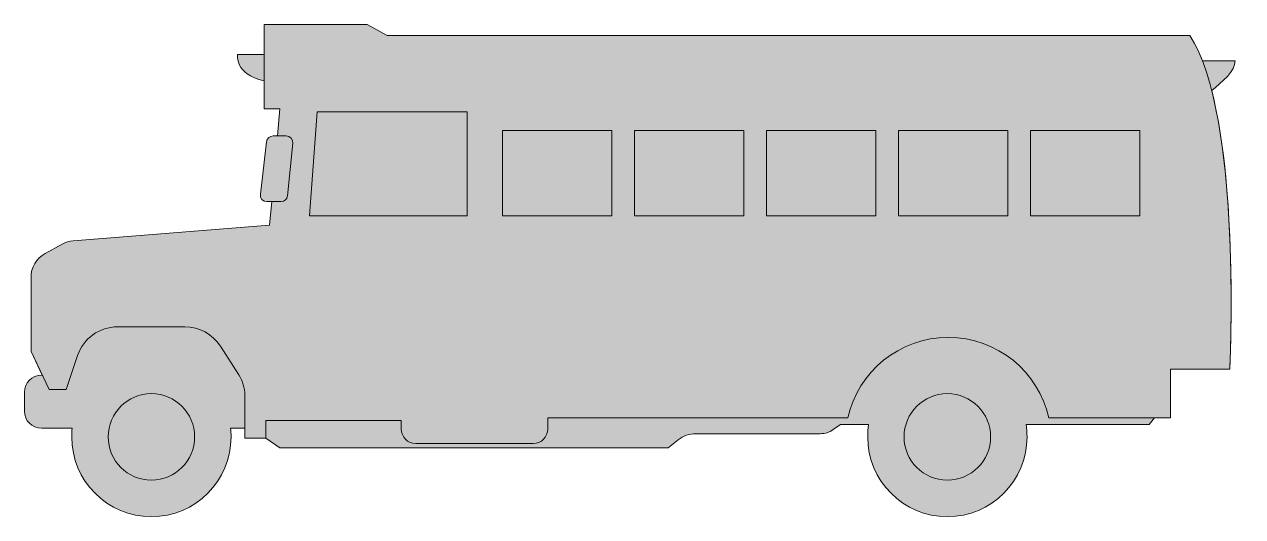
# Model space of a CAD drawing. Header units: inches. Extents: x -0.79 to 4.83, y -3.15 to -0.88.
import ezdxf

# ---------------------------------------------------------------- set-up
doc = ezdxf.new("R2010")
doc.units = ezdxf.units.IN
doc.header["$MEASUREMENT"] = 0
doc.layers.add('Bus', color=7, linetype='Continuous', lineweight=0)

msp = doc.modelspace()

# ---------------------------------------------------------------- hatches: boundary and pattern name
at = {"layer": 'Bus', "true_color": 0x040e0d, "transparency": 33554687}
h = msp.add_hatch(color=108, dxfattribs=at)
h.dxf.hatch_style = 2
edge = h.paths.add_edge_path()
edge.add_spline(control_points=[(4.7972, -1.0452), (4.7972, -1.0452), (4.6465, -1.0452), (4.6465, -1.0452), (4.6295, -1.001), (4.6104, -0.9615), (4.5888, -0.9282), (4.5888, -0.9282), (0.8876, -0.9282), (0.8876, -0.9282), (0.8876, -0.9282), (0.7957, -0.8769), (0.7957, -0.8769), (0.7957, -0.8769), (0.3203, -0.8769), (0.3203, -0.8769), (0.3203, -0.8769), (0.3203, -1.0164), (0.3203, -1.0164), (0.3203, -1.0164), (0.1978, -1.0164), (0.1978, -1.0164), (0.1978, -1.0164), (0.1816, -1.1067), (0.3203, -1.1366), (0.3203, -1.1366), (0.3203, -1.2659), (0.3203, -1.2659), (0.3203, -1.2659), (0.3932, -1.2659), (0.3932, -1.2659), (0.3932, -1.2659), (0.3821, -1.391), (0.3821, -1.391), (0.3821, -1.391), (0.3614, -1.391), (0.3614, -1.391), (0.3462, -1.391), (0.3333, -1.4024), (0.3315, -1.4176), (0.3315, -1.4176), (0.3027, -1.6599), (0.3027, -1.6599), (0.3006, -1.6778), (0.3146, -1.6936), (0.3326, -1.6936), (0.3326, -1.6936), (0.355, -1.6936), (0.355, -1.6936), (0.355, -1.6936), (0.3454, -1.8021), (0.3454, -1.8021), (0.3454, -1.8021), (-0.5603, -1.8742), (-0.5603, -1.8742), (-0.5781, -1.8756), (-0.5954, -1.8808), (-0.6111, -1.8894), (-0.6111, -1.8894), (-0.6891, -1.9321), (-0.6891, -1.9321), (-0.7296, -1.9544), (-0.7548, -1.9969), (-0.7548, -2.0432), (-0.7548, -2.0432), (-0.7548, -2.3842), (-0.7548, -2.3842), (-0.7548, -2.3842), (-0.7029, -2.4931), (-0.7029, -2.4931), (-0.7029, -2.4931), (-0.7062, -2.4931), (-0.7062, -2.4931), (-0.75, -2.4931), (-0.7854, -2.5286), (-0.7854, -2.5724), (-0.7854, -2.5724), (-0.7854, -2.6588), (-0.7854, -2.6588), (-0.7854, -2.7026), (-0.75, -2.738), (-0.7062, -2.738), (-0.7062, -2.738), (-0.5649, -2.738), (-0.5649, -2.738), (-0.5663, -2.7511), (-0.5671, -2.7644), (-0.5671, -2.7779), (-0.5671, -2.9808), (-0.4026, -3.1453), (-0.1997, -3.1453), (0.0032, -3.1453), (0.1677, -2.9808), (0.1677, -2.7779), (0.1677, -2.7644), (0.1669, -2.7511), (0.1655, -2.738), (0.1655, -2.738), (0.2311, -2.738), (0.2311, -2.738), (0.2311, -2.738), (0.2311, -2.784), (0.2311, -2.784), (0.2311, -2.784), (0.3284, -2.784), (0.3284, -2.784), (0.3284, -2.784), (0.3923, -2.8281), (0.3923, -2.8281), (0.3923, -2.8281), (2.1824, -2.8281), (2.1824, -2.8281), (2.1824, -2.8281), (2.2292, -2.7914), (2.2292, -2.7914), (2.2525, -2.7732), (2.2813, -2.7633), (2.3109, -2.7633), (2.3109, -2.7633), (2.8843, -2.7633), (2.8843, -2.7633), (2.9056, -2.7633), (2.9265, -2.7566), (2.944, -2.7443), (2.944, -2.7443), (2.9783, -2.72), (2.9783, -2.72), (2.9783, -2.72), (3.1076, -2.72), (3.1076, -2.72), (3.1046, -2.7389), (3.1031, -2.7582), (3.1031, -2.7779), (3.1031, -2.9808), (3.2675, -3.1453), (3.4704, -3.1453), (3.6733, -3.1453), (3.8378, -2.9808), (3.8378, -2.7779), (3.8378, -2.7582), (3.8362, -2.7389), (3.8332, -2.72), (3.8332, -2.72), (4.401, -2.72), (4.401, -2.72), (4.401, -2.72), (4.4258, -2.6894), (4.4258, -2.6894), (4.4258, -2.6894), (4.4997, -2.6894), (4.4997, -2.6894), (4.4997, -2.6894), (4.4997, -2.4652), (4.4997, -2.4652), (4.4997, -2.4652), (4.7725, -2.4652), (4.7725, -2.4652), (4.7725, -2.4652), (4.8133, -1.6684), (4.6892, -1.1814), (4.7356, -1.146), (4.7995, -1.089), (4.7972, -1.0452)], knot_values=[0, 0, 0, 0, 1, 1, 1, 2, 2, 2, 3, 3, 3, 4, 4, 4, 5, 5, 5, 6, 6, 6, 7, 7, 7, 8, 8, 8, 9, 9, 9, 10, 10, 10, 11, 11, 11, 12, 12, 12, 13, 13, 13, 14, 14, 14, 15, 15, 15, 16, 16, 16, 17, 17, 17, 18, 18, 18, 19, 19, 19, 20, 20, 20, 21, 21, 21, 22, 22, 22, 23, 23, 23, 24, 24, 24, 25, 25, 25, 26, 26, 26, 27, 27, 27, 28, 28, 28, 29, 29, 29, 30, 30, 30, 31, 31, 31, 32, 32, 32, 33, 33, 33, 34, 34, 34, 35, 35, 35, 36, 36, 36, 37, 37, 37, 38, 38, 38, 39, 39, 39, 40, 40, 40, 41, 41, 41, 42, 42, 42, 43, 43, 43, 44, 44, 44, 45, 45, 45, 46, 46, 46, 47, 47, 47, 48, 48, 48, 49, 49, 49, 50, 50, 50, 51, 51, 51, 52, 52, 52, 53, 53, 53, 54, 54, 54, 54], degree=3, periodic=0)
at = {"layer": 'Bus', "true_color": 0xffab00, "transparency": 33554687}
h = msp.add_hatch(color=40, dxfattribs=at)
h.dxf.hatch_style = 2
edge = h.paths.add_edge_path()
edge.add_spline(control_points=[(4.3578, -1.3658), (4.3578, -1.3658), (3.8536, -1.3658), (3.8536, -1.3658), (3.8536, -1.3658), (3.8536, -1.7584), (3.8536, -1.7584), (3.8536, -1.7584), (4.3578, -1.7584), (4.3578, -1.7584), (4.3578, -1.7584), (4.3578, -1.3658), (4.3578, -1.3658)], knot_values=[0, 0, 0, 0, 1, 1, 1, 2, 2, 2, 3, 3, 3, 4, 4, 4, 4], degree=3, periodic=0)
edge = h.paths.add_edge_path()
edge.add_spline(control_points=[(3.7491, -1.3658), (3.7491, -1.3658), (3.2449, -1.3658), (3.2449, -1.3658), (3.2449, -1.3658), (3.2449, -1.7584), (3.2449, -1.7584), (3.2449, -1.7584), (3.7491, -1.7584), (3.7491, -1.7584), (3.7491, -1.7584), (3.7491, -1.3658), (3.7491, -1.3658)], knot_values=[0, 0, 0, 0, 1, 1, 1, 2, 2, 2, 3, 3, 3, 4, 4, 4, 4], degree=3, periodic=0)
edge = h.paths.add_edge_path()
edge.add_spline(control_points=[(3.1404, -1.3658), (3.1404, -1.3658), (2.6362, -1.3658), (2.6362, -1.3658), (2.6362, -1.3658), (2.6362, -1.7584), (2.6362, -1.7584), (2.6362, -1.7584), (3.1404, -1.7584), (3.1404, -1.7584), (3.1404, -1.7584), (3.1404, -1.3658), (3.1404, -1.3658)], knot_values=[0, 0, 0, 0, 1, 1, 1, 2, 2, 2, 3, 3, 3, 4, 4, 4, 4], degree=3, periodic=0)
edge = h.paths.add_edge_path()
edge.add_spline(control_points=[(2.5317, -1.3658), (2.5317, -1.3658), (2.0275, -1.3658), (2.0275, -1.3658), (2.0275, -1.3658), (2.0275, -1.7584), (2.0275, -1.7584), (2.0275, -1.7584), (2.5317, -1.7584), (2.5317, -1.7584), (2.5317, -1.7584), (2.5317, -1.3658), (2.5317, -1.3658)], knot_values=[0, 0, 0, 0, 1, 1, 1, 2, 2, 2, 3, 3, 3, 4, 4, 4, 4], degree=3, periodic=0)
edge = h.paths.add_edge_path()
edge.add_spline(control_points=[(1.923, -1.3658), (1.923, -1.3658), (1.4188, -1.3658), (1.4188, -1.3658), (1.4188, -1.3658), (1.4188, -1.7584), (1.4188, -1.7584), (1.4188, -1.7584), (1.923, -1.7584), (1.923, -1.7584), (1.923, -1.7584), (1.923, -1.3658), (1.923, -1.3658)], knot_values=[0, 0, 0, 0, 1, 1, 1, 2, 2, 2, 3, 3, 3, 4, 4, 4, 4], degree=3, periodic=0)
edge = h.paths.add_edge_path()
edge.add_spline(control_points=[(1.2567, -1.2794), (1.2567, -1.2794), (0.5652, -1.2794), (0.5652, -1.2794), (0.5652, -1.2794), (0.5292, -1.7584), (0.5292, -1.7584), (0.5292, -1.7584), (1.2567, -1.7584), (1.2567, -1.7584), (1.2567, -1.7584), (1.2567, -1.2794), (1.2567, -1.2794)], knot_values=[0, 0, 0, 0, 1, 1, 1, 2, 2, 2, 3, 3, 3, 4, 4, 4, 4], degree=3, periodic=0)
edge = h.paths.add_edge_path()
edge.add_spline(control_points=[(4.7725, -2.4652), (4.7725, -2.4652), (4.4997, -2.4652), (4.4997, -2.4652), (4.4997, -2.4652), (4.4997, -2.6894), (4.4997, -2.6894), (4.4997, -2.6894), (3.9384, -2.6894), (3.9384, -2.6894), (3.8905, -2.4776), (3.7012, -2.3193), (3.4748, -2.3193), (3.2485, -2.3193), (3.0592, -2.4776), (3.0113, -2.6894), (3.0113, -2.6894), (1.6277, -2.6894), (1.6277, -2.6894), (1.6277, -2.6894), (1.6277, -2.7416), (1.6277, -2.7416), (1.6277, -2.7784), (1.5979, -2.8083), (1.5611, -2.8083), (1.5611, -2.8083), (1.019, -2.8083), (1.019, -2.8083), (0.9822, -2.8083), (0.9524, -2.7784), (0.9524, -2.7416), (0.9524, -2.7416), (0.9524, -2.7029), (0.9524, -2.7029), (0.9524, -2.7029), (0.3284, -2.7029), (0.3284, -2.7029), (0.3284, -2.7029), (0.3284, -2.784), (0.3284, -2.784), (0.3284, -2.784), (0.2311, -2.784), (0.2311, -2.784), (0.2311, -2.784), (0.2311, -2.5863), (0.2311, -2.5863), (0.2311, -2.5531), (0.2216, -2.5206), (0.2036, -2.4926), (0.2036, -2.4926), (0.1182, -2.3597), (0.1182, -2.3597), (0.0825, -2.3043), (0.0211, -2.2707), (-0.0448, -2.2707), (-0.0448, -2.2707), (-0.3562, -2.2707), (-0.3562, -2.2707), (-0.4394, -2.2707), (-0.5134, -2.3239), (-0.5399, -2.4027), (-0.5399, -2.4027), (-0.5927, -2.5598), (-0.5927, -2.5598), (-0.5927, -2.5598), (-0.6711, -2.5598), (-0.6711, -2.5598), (-0.6711, -2.5598), (-0.7548, -2.3842), (-0.7548, -2.3842), (-0.7548, -2.3842), (-0.7548, -2.0432), (-0.7548, -2.0432), (-0.7548, -1.9969), (-0.7296, -1.9544), (-0.6891, -1.9321), (-0.6891, -1.9321), (-0.6111, -1.8894), (-0.6111, -1.8894), (-0.5954, -1.8808), (-0.5781, -1.8756), (-0.5603, -1.8742), (-0.5603, -1.8742), (0.3454, -1.8021), (0.3454, -1.8021), (0.3454, -1.8021), (0.355, -1.6936), (0.355, -1.6936), (0.355, -1.6936), (0.3986, -1.6936), (0.3986, -1.6936), (0.4141, -1.6936), (0.4271, -1.6818), (0.4286, -1.6663), (0.4286, -1.6663), (0.4519, -1.424), (0.4519, -1.424), (0.4536, -1.4063), (0.4397, -1.391), (0.4219, -1.391), (0.4219, -1.391), (0.3821, -1.391), (0.3821, -1.391), (0.3821, -1.391), (0.3932, -1.2659), (0.3932, -1.2659), (0.3932, -1.2659), (0.3203, -1.2659), (0.3203, -1.2659), (0.3203, -1.2659), (0.3203, -0.8769), (0.3203, -0.8769), (0.3203, -0.8769), (0.7957, -0.8769), (0.7957, -0.8769), (0.7957, -0.8769), (0.8876, -0.9282), (0.8876, -0.9282), (0.8876, -0.9282), (4.5888, -0.9282), (4.5888, -0.9282), (4.832, -1.3037), (4.7725, -2.4652), (4.7725, -2.4652)], knot_values=[0, 0, 0, 0, 1, 1, 1, 2, 2, 2, 3, 3, 3, 4, 4, 4, 5, 5, 5, 6, 6, 6, 7, 7, 7, 8, 8, 8, 9, 9, 9, 10, 10, 10, 11, 11, 11, 12, 12, 12, 13, 13, 13, 14, 14, 14, 15, 15, 15, 16, 16, 16, 17, 17, 17, 18, 18, 18, 19, 19, 19, 20, 20, 20, 21, 21, 21, 22, 22, 22, 23, 23, 23, 24, 24, 24, 25, 25, 25, 26, 26, 26, 27, 27, 27, 28, 28, 28, 29, 29, 29, 30, 30, 30, 31, 31, 31, 32, 32, 32, 33, 33, 33, 34, 34, 34, 35, 35, 35, 36, 36, 36, 37, 37, 37, 38, 38, 38, 39, 39, 39, 40, 40, 40, 41, 41, 41, 41], degree=3, periodic=0)
edge = h.paths.add_edge_path()
edge.add_spline(control_points=[(3.4704, -2.5785), (3.3603, -2.5785), (3.271, -2.6677), (3.271, -2.7779), (3.271, -2.888), (3.3603, -2.9773), (3.4704, -2.9773), (3.5806, -2.9773), (3.6699, -2.888), (3.6699, -2.7779), (3.6699, -2.6677), (3.5806, -2.5785), (3.4704, -2.5785)], knot_values=[0, 0, 0, 0, 1, 1, 1, 2, 2, 2, 3, 3, 3, 4, 4, 4, 4], degree=3, periodic=0)
edge = h.paths.add_edge_path()
edge.add_spline(control_points=[(-0.0003, -2.7779), (-0.0003, -2.888), (-0.0896, -2.9773), (-0.1997, -2.9773), (-0.3098, -2.9773), (-0.3991, -2.888), (-0.3991, -2.7779), (-0.3991, -2.6677), (-0.3098, -2.5785), (-0.1997, -2.5785), (-0.0896, -2.5785), (-0.0003, -2.6677), (-0.0003, -2.7779)], knot_values=[0, 0, 0, 0, 1, 1, 1, 2, 2, 2, 3, 3, 3, 4, 4, 4, 4], degree=3, periodic=0)

# ---------------------------------------------------------------- linework, layer by layer
at = {"layer": 'Bus'}
for points, knots in [([(4.7972, -1.0452), (4.7972, -1.0452), (4.6465, -1.0452), (4.6465, -1.0452), (4.6295, -1.001), (4.6104, -0.9615), (4.5888, -0.9282), (4.5888, -0.9282), (0.8876, -0.9282), (0.8876, -0.9282), (0.8876, -0.9282), (0.7957, -0.8769), (0.7957, -0.8769), (0.7957, -0.8769), (0.3203, -0.8769), (0.3203, -0.8769), (0.3203, -0.8769), (0.3203, -1.0164), (0.3203, -1.0164), (0.3203, -1.0164), (0.1978, -1.0164), (0.1978, -1.0164), (0.1978, -1.0164), (0.1816, -1.1067), (0.3203, -1.1366), (0.3203, -1.1366), (0.3203, -1.2659), (0.3203, -1.2659), (0.3203, -1.2659), (0.3932, -1.2659), (0.3932, -1.2659), (0.3932, -1.2659), (0.3821, -1.391), (0.3821, -1.391), (0.3821, -1.391), (0.3614, -1.391), (0.3614, -1.391), (0.3462, -1.391), (0.3333, -1.4024), (0.3315, -1.4176), (0.3315, -1.4176), (0.3027, -1.6599), (0.3027, -1.6599), (0.3006, -1.6778), (0.3146, -1.6936), (0.3326, -1.6936), (0.3326, -1.6936), (0.355, -1.6936), (0.355, -1.6936), (0.355, -1.6936), (0.3454, -1.8021), (0.3454, -1.8021), (0.3454, -1.8021), (-0.5603, -1.8742), (-0.5603, -1.8742), (-0.5781, -1.8756), (-0.5954, -1.8808), (-0.6111, -1.8894), (-0.6111, -1.8894), (-0.6891, -1.9321), (-0.6891, -1.9321), (-0.7296, -1.9544), (-0.7548, -1.9969), (-0.7548, -2.0432), (-0.7548, -2.0432), (-0.7548, -2.3842), (-0.7548, -2.3842), (-0.7548, -2.3842), (-0.7029, -2.4931), (-0.7029, -2.4931), (-0.7029, -2.4931), (-0.7062, -2.4931), (-0.7062, -2.4931), (-0.75, -2.4931), (-0.7854, -2.5286), (-0.7854, -2.5724), (-0.7854, -2.5724), (-0.7854, -2.6588), (-0.7854, -2.6588), (-0.7854, -2.7026), (-0.75, -2.738), (-0.7062, -2.738), (-0.7062, -2.738), (-0.5649, -2.738), (-0.5649, -2.738), (-0.5663, -2.7511), (-0.5671, -2.7644), (-0.5671, -2.7779), (-0.5671, -2.9808), (-0.4026, -3.1453), (-0.1997, -3.1453), (0.0032, -3.1453), (0.1677, -2.9808), (0.1677, -2.7779), (0.1677, -2.7644), (0.1669, -2.7511), (0.1655, -2.738), (0.1655, -2.738), (0.2311, -2.738), (0.2311, -2.738), (0.2311, -2.738), (0.2311, -2.784), (0.2311, -2.784), (0.2311, -2.784), (0.3284, -2.784), (0.3284, -2.784), (0.3284, -2.784), (0.3923, -2.8281), (0.3923, -2.8281), (0.3923, -2.8281), (2.1824, -2.8281), (2.1824, -2.8281), (2.1824, -2.8281), (2.2292, -2.7914), (2.2292, -2.7914), (2.2525, -2.7732), (2.2813, -2.7633), (2.3109, -2.7633), (2.3109, -2.7633), (2.8843, -2.7633), (2.8843, -2.7633), (2.9056, -2.7633), (2.9265, -2.7566), (2.944, -2.7443), (2.944, -2.7443), (2.9783, -2.72), (2.9783, -2.72), (2.9783, -2.72), (3.1076, -2.72), (3.1076, -2.72), (3.1046, -2.7389), (3.1031, -2.7582), (3.1031, -2.7779), (3.1031, -2.9808), (3.2675, -3.1453), (3.4704, -3.1453), (3.6733, -3.1453), (3.8378, -2.9808), (3.8378, -2.7779), (3.8378, -2.7582), (3.8362, -2.7389), (3.8332, -2.72), (3.8332, -2.72), (4.401, -2.72), (4.401, -2.72), (4.401, -2.72), (4.4258, -2.6894), (4.4258, -2.6894), (4.4258, -2.6894), (4.4997, -2.6894), (4.4997, -2.6894), (4.4997, -2.6894), (4.4997, -2.4652), (4.4997, -2.4652), (4.4997, -2.4652), (4.7725, -2.4652), (4.7725, -2.4652), (4.7725, -2.4652), (4.8133, -1.6684), (4.6892, -1.1814), (4.7356, -1.146), (4.7995, -1.089), (4.7972, -1.0452)], [0, 0, 0, 0, 1, 1, 1, 2, 2, 2, 3, 3, 3, 4, 4, 4, 5, 5, 5, 6, 6, 6, 7, 7, 7, 8, 8, 8, 9, 9, 9, 10, 10, 10, 11, 11, 11, 12, 12, 12, 13, 13, 13, 14, 14, 14, 15, 15, 15, 16, 16, 16, 17, 17, 17, 18, 18, 18, 19, 19, 19, 20, 20, 20, 21, 21, 21, 22, 22, 22, 23, 23, 23, 24, 24, 24, 25, 25, 25, 26, 26, 26, 27, 27, 27, 28, 28, 28, 29, 29, 29, 30, 30, 30, 31, 31, 31, 32, 32, 32, 33, 33, 33, 34, 34, 34, 35, 35, 35, 36, 36, 36, 37, 37, 37, 38, 38, 38, 39, 39, 39, 40, 40, 40, 41, 41, 41, 42, 42, 42, 43, 43, 43, 44, 44, 44, 45, 45, 45, 46, 46, 46, 47, 47, 47, 48, 48, 48, 49, 49, 49, 50, 50, 50, 51, 51, 51, 52, 52, 52, 53, 53, 53, 54, 54, 54, 54]), ([(4.7725, -2.4652), (4.7725, -2.4652), (4.4997, -2.4652), (4.4997, -2.4652), (4.4997, -2.4652), (4.4997, -2.6894), (4.4997, -2.6894), (4.4997, -2.6894), (3.9384, -2.6894), (3.9384, -2.6894), (3.8905, -2.4776), (3.7012, -2.3193), (3.4748, -2.3193), (3.2485, -2.3193), (3.0592, -2.4776), (3.0113, -2.6894), (3.0113, -2.6894), (1.6277, -2.6894), (1.6277, -2.6894), (1.6277, -2.6894), (1.6277, -2.7416), (1.6277, -2.7416), (1.6277, -2.7784), (1.5979, -2.8083), (1.5611, -2.8083), (1.5611, -2.8083), (1.019, -2.8083), (1.019, -2.8083), (0.9822, -2.8083), (0.9524, -2.7784), (0.9524, -2.7416), (0.9524, -2.7416), (0.9524, -2.7029), (0.9524, -2.7029), (0.9524, -2.7029), (0.3284, -2.7029), (0.3284, -2.7029), (0.3284, -2.7029), (0.3284, -2.784), (0.3284, -2.784), (0.3284, -2.784), (0.2311, -2.784), (0.2311, -2.784), (0.2311, -2.784), (0.2311, -2.5863), (0.2311, -2.5863), (0.2311, -2.5531), (0.2216, -2.5206), (0.2036, -2.4926), (0.2036, -2.4926), (0.1182, -2.3597), (0.1182, -2.3597), (0.0825, -2.3043), (0.0211, -2.2707), (-0.0448, -2.2707), (-0.0448, -2.2707), (-0.3562, -2.2707), (-0.3562, -2.2707), (-0.4394, -2.2707), (-0.5134, -2.3239), (-0.5399, -2.4027), (-0.5399, -2.4027), (-0.5927, -2.5598), (-0.5927, -2.5598), (-0.5927, -2.5598), (-0.6711, -2.5598), (-0.6711, -2.5598), (-0.6711, -2.5598), (-0.7548, -2.3842), (-0.7548, -2.3842), (-0.7548, -2.3842), (-0.7548, -2.0432), (-0.7548, -2.0432), (-0.7548, -1.9969), (-0.7296, -1.9544), (-0.6891, -1.9321), (-0.6891, -1.9321), (-0.6111, -1.8894), (-0.6111, -1.8894), (-0.5954, -1.8808), (-0.5781, -1.8756), (-0.5603, -1.8742), (-0.5603, -1.8742), (0.3454, -1.8021), (0.3454, -1.8021), (0.3454, -1.8021), (0.355, -1.6936), (0.355, -1.6936), (0.355, -1.6936), (0.3986, -1.6936), (0.3986, -1.6936), (0.4141, -1.6936), (0.4271, -1.6818), (0.4286, -1.6663), (0.4286, -1.6663), (0.4519, -1.424), (0.4519, -1.424), (0.4536, -1.4063), (0.4397, -1.391), (0.4219, -1.391), (0.4219, -1.391), (0.3821, -1.391), (0.3821, -1.391), (0.3821, -1.391), (0.3932, -1.2659), (0.3932, -1.2659), (0.3932, -1.2659), (0.3203, -1.2659), (0.3203, -1.2659), (0.3203, -1.2659), (0.3203, -0.8769), (0.3203, -0.8769), (0.3203, -0.8769), (0.7957, -0.8769), (0.7957, -0.8769), (0.7957, -0.8769), (0.8876, -0.9282), (0.8876, -0.9282), (0.8876, -0.9282), (4.5888, -0.9282), (4.5888, -0.9282), (4.832, -1.3037), (4.7725, -2.4652), (4.7725, -2.4652)], [0, 0, 0, 0, 1, 1, 1, 2, 2, 2, 3, 3, 3, 4, 4, 4, 5, 5, 5, 6, 6, 6, 7, 7, 7, 8, 8, 8, 9, 9, 9, 10, 10, 10, 11, 11, 11, 12, 12, 12, 13, 13, 13, 14, 14, 14, 15, 15, 15, 16, 16, 16, 17, 17, 17, 18, 18, 18, 19, 19, 19, 20, 20, 20, 21, 21, 21, 22, 22, 22, 23, 23, 23, 24, 24, 24, 25, 25, 25, 26, 26, 26, 27, 27, 27, 28, 28, 28, 29, 29, 29, 30, 30, 30, 31, 31, 31, 32, 32, 32, 33, 33, 33, 34, 34, 34, 35, 35, 35, 36, 36, 36, 37, 37, 37, 38, 38, 38, 39, 39, 39, 40, 40, 40, 41, 41, 41, 41]), ([(1.2567, -1.2794), (1.2567, -1.2794), (0.5652, -1.2794), (0.5652, -1.2794), (0.5652, -1.2794), (0.5292, -1.7584), (0.5292, -1.7584), (0.5292, -1.7584), (1.2567, -1.7584), (1.2567, -1.7584), (1.2567, -1.7584), (1.2567, -1.2794), (1.2567, -1.2794)], [0, 0, 0, 0, 1, 1, 1, 2, 2, 2, 3, 3, 3, 4, 4, 4, 4]), ([(1.923, -1.3658), (1.923, -1.3658), (1.4188, -1.3658), (1.4188, -1.3658), (1.4188, -1.3658), (1.4188, -1.7584), (1.4188, -1.7584), (1.4188, -1.7584), (1.923, -1.7584), (1.923, -1.7584), (1.923, -1.7584), (1.923, -1.3658), (1.923, -1.3658)], [0, 0, 0, 0, 1, 1, 1, 2, 2, 2, 3, 3, 3, 4, 4, 4, 4]), ([(2.5317, -1.3658), (2.5317, -1.3658), (2.0275, -1.3658), (2.0275, -1.3658), (2.0275, -1.3658), (2.0275, -1.7584), (2.0275, -1.7584), (2.0275, -1.7584), (2.5317, -1.7584), (2.5317, -1.7584), (2.5317, -1.7584), (2.5317, -1.3658), (2.5317, -1.3658)], [0, 0, 0, 0, 1, 1, 1, 2, 2, 2, 3, 3, 3, 4, 4, 4, 4]), ([(3.1404, -1.3658), (3.1404, -1.3658), (2.6362, -1.3658), (2.6362, -1.3658), (2.6362, -1.3658), (2.6362, -1.7584), (2.6362, -1.7584), (2.6362, -1.7584), (3.1404, -1.7584), (3.1404, -1.7584), (3.1404, -1.7584), (3.1404, -1.3658), (3.1404, -1.3658)], [0, 0, 0, 0, 1, 1, 1, 2, 2, 2, 3, 3, 3, 4, 4, 4, 4]), ([(3.7491, -1.3658), (3.7491, -1.3658), (3.2449, -1.3658), (3.2449, -1.3658), (3.2449, -1.3658), (3.2449, -1.7584), (3.2449, -1.7584), (3.2449, -1.7584), (3.7491, -1.7584), (3.7491, -1.7584), (3.7491, -1.7584), (3.7491, -1.3658), (3.7491, -1.3658)], [0, 0, 0, 0, 1, 1, 1, 2, 2, 2, 3, 3, 3, 4, 4, 4, 4]), ([(4.3578, -1.3658), (4.3578, -1.3658), (3.8536, -1.3658), (3.8536, -1.3658), (3.8536, -1.3658), (3.8536, -1.7584), (3.8536, -1.7584), (3.8536, -1.7584), (4.3578, -1.7584), (4.3578, -1.7584), (4.3578, -1.7584), (4.3578, -1.3658), (4.3578, -1.3658)], [0, 0, 0, 0, 1, 1, 1, 2, 2, 2, 3, 3, 3, 4, 4, 4, 4]), ([(-0.0003, -2.7779), (-0.0003, -2.888), (-0.0896, -2.9773), (-0.1997, -2.9773), (-0.3098, -2.9773), (-0.3991, -2.888), (-0.3991, -2.7779), (-0.3991, -2.6677), (-0.3098, -2.5785), (-0.1997, -2.5785), (-0.0896, -2.5785), (-0.0003, -2.6677), (-0.0003, -2.7779)], [0, 0, 0, 0, 1, 1, 1, 2, 2, 2, 3, 3, 3, 4, 4, 4, 4]), ([(3.4704, -2.5785), (3.3603, -2.5785), (3.271, -2.6677), (3.271, -2.7779), (3.271, -2.888), (3.3603, -2.9773), (3.4704, -2.9773), (3.5806, -2.9773), (3.6699, -2.888), (3.6699, -2.7779), (3.6699, -2.6677), (3.5806, -2.5785), (3.4704, -2.5785)], [0, 0, 0, 0, 1, 1, 1, 2, 2, 2, 3, 3, 3, 4, 4, 4, 4])]:
    msp.add_open_spline(points, degree=3, knots=knots, dxfattribs=at)

doc.saveas('drawing.dxf')
